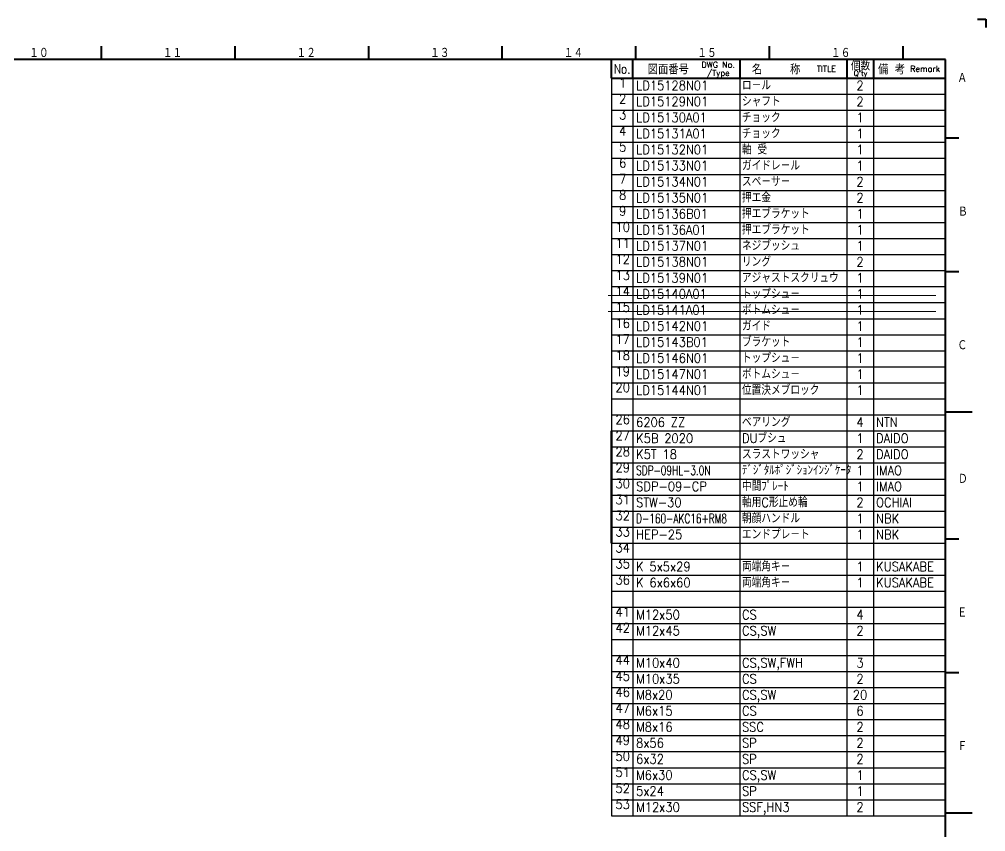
# Model space of a CAD drawing. Header units: millimetres. Extents: x 0 to 1682, y 0 to 1188.
# Drawn here: x 959 to 1682, y 580 to 1188 of the extents above; entities that cross this region are included whole.
import ezdxf
from ezdxf.enums import TextEntityAlignment as Align

# ---------------------------------------------------------------- set-up
doc = ezdxf.new("R2010")
doc.units = ezdxf.units.MM
doc.header["$LTSCALE"] = 2
doc.layers.get('0').update_dxf_attribs({"linetype": 'CONTINUOUS', "lineweight": 20})
for name, color, linetype, lineweight in [('5', 3, 'CONTINUOUS', 13), ('6', 7, 'CONTINUOUS', 50), ('WAKU', 7, 'CONTINUOUS', 40)]:
    doc.layers.add(name, color=color, linetype=linetype, lineweight=lineweight)
doc.layers.add('RAHM2', color=1, linetype='CONTINUOUS')
doc.layers.add('RAHM3', color=52, linetype='CONTINUOUS')
doc.styles.add('07', font='romans.shx', dxfattribs={"width": 0.7, "bigfont": 'extfont.shx'})
doc.styles.get("Standard").update_dxf_attribs({"font": 'romans.shx', "width": 0.8, "bigfont": 'extfont2.shx'})

# ---------------------------------------------------------------- blocks, each defined once
blk = doc.blocks.new('STDKUMIZU')
at = {"color": 7}
for p, q in [((0, 0), (0, -6)), ((8, 0), (8, -6)), ((48, 0), (48, -6)), ((88, 0), (88, -6)), ((98, 0), (98, -6)), ((0, -6), (125, -6))]:
    blk.add_line(p, q, dxfattribs=at)
at = {"color": 7, "width": 0.7}
blk.add_attdef('1GENST', text='', height=3.5, dxfattribs=at).set_placement((4.2, -4.5), align=Align.BOTTOM_CENTER)
for tag, p in [('2GENST', (9.2, -4.5)), ('3GENST', (48.8, -4.5)), ('5GENST', (99, -4.5))]:
    blk.add_attdef(tag, p, '', height=3.5, dxfattribs=at)
blk.add_attdef('4GENST', text='', height=3.5, dxfattribs=at).set_placement((93, -4.5), align=Align.CENTER)
blk = doc.blocks.new('A1組立図')
at = {"layer": 'WAKU', "color": 5, "linetype": 'Continuous'}
for p, q in [((838, 594), (841, 594)), ((841, 594), (841, 591)), ((510, 584), (510, 579)), ((560, 584), (560, 579)), ((610, 584), (610, 579)), ((660, 584), (660, 579)), ((710, 584), (710, 579)), ((760, 584), (760, 579)), ((810, 584), (810, 579)), ((826, 579), (25, 579)), ((826, 15), (826, 579)), ((831, 549.5), (826, 549.5)), ((831, 499.5), (826, 499.5)), ((836, 447), (826, 447)), ((831, 399.5), (826, 399.5)), ((831, 349.5), (826, 349.5)), ((836, 297), (826, 297))]:
    blk.add_line(p, q, dxfattribs=at)
at = {"layer": 'WAKU', "color": 7, "linetype": 'Continuous'}
for p, q in [((701, 572), (701, 579)), ((709, 572), (709, 579)), ((749, 579), (749, 572)), ((789, 579), (789, 572)), ((799, 579), (799, 572)), ((701, 572), (826, 572))]:
    blk.add_line(p, q, dxfattribs=at)
at = {"layer": 'WAKU', "color": 5, "linetype": 'Continuous'}
for s, height, p in [('１０', 3.311, (483.1, 579.6)), ('１１', 3.311, (533.1, 579.6)), ('１２', 3.311, (583.1, 579.6)), ('１３', 3.311, (633.1, 579.6)), ('１４', 3.311, (683.1, 579.6)), ('１５', 3.311, (733.1, 579.6)), ('１６', 3.311, (783.1, 579.6)), ('Ａ', 3.31, (830.43, 570.24)), ('Ｂ', 3.31, (830.65, 520.24)), ('Ｃ', 3.31, (830.43, 470.24)), ('Ｄ', 3.31, (830.65, 420.24)), ('Ｅ', 3.31, (830.43, 370.24)), ('Ｆ', 3.31, (830.43, 320.24))]:
    blk.add_text(s, height=height, dxfattribs=at).set_placement(p)
at = {"layer": 'WAKU', "color": 7, "linetype": 'Continuous', "width": 0.8}
blk.add_text('No.', height=3.5, dxfattribs=at).set_placement((704.98, 575.5), align=Align.MIDDLE)
at = {"layer": 'WAKU', "color": 7, "linetype": 'Continuous'}
for s, height, p in [('図面番号', 3.5, (722.25, 575.5)), ('DWG No.', 2.2, (740.91, 577.03)), ('/Type', 2.2, (740.91, 573.77)), ('名    称', 3.5, (762.57, 575.5)), ('TITLE', 2.2, (781.44, 575.5)), ('個数', 3, (794.18, 576.79)), ('備 考', 3.5, (805.79, 575.5)), ('Remark', 2.2, (818.33, 575.5)), ("Q'ty", 2, (794.18, 573.48))]:
    blk.add_text(s, height=height, dxfattribs=at).set_placement(p, align=Align.MIDDLE)

msp = doc.modelspace()

# ---------------------------------------------------------------- linework, layer by layer
for p, q in [((1399.372, 981.416), (1644.697, 981.416)), ((1399.372, 969.416), (1644.697, 969.416))]:
    msp.add_line(p, q)
at = {"layer": '6'}
msp.add_line((1402, 880), (1402, 796), dxfattribs=at)

# ---------------------------------------------------------------- block references
at = {"layer": '5', "lineweight": 0, "xscale": 2, "yscale": 2, "zscale": 2}
msp.add_blockref('A1組立図', (0, 0), dxfattribs=at)
at = {"layer": 'RAHM2'}
ref = msp.add_blockref('STDKUMIZU', (1402, 1144), dxfattribs=dict(at, xscale=2, yscale=2, zscale=2))
ref.add_attrib('1GENST', '1', dxfattribs={"layer": 'RAHM3', "color": 7, "height": 7, "width": 0.9}).set_placement((1410.405, 1135), align=Align.BOTTOM_CENTER)
ref.add_attrib('2GENST', 'LD15128N01', (1420.405, 1135), dxfattribs={"layer": 'RAHM3', "color": 7, "height": 7, "width": 0.9})
ref.add_attrib('3GENST', 'ロ－ル', (1499.608, 1135), dxfattribs={"layer": 'RAHM3', "color": 7, "height": 7, "width": 0.9})
ref.add_attrib('4GENST', '2', dxfattribs={"layer": 'RAHM3', "color": 7, "height": 7, "width": 0.9}).set_placement((1588.007, 1135), align=Align.CENTER)
ref = msp.add_blockref('STDKUMIZU', (1402, 1132), dxfattribs=dict(at, xscale=2, yscale=2, zscale=2))
ref.add_attrib('1GENST', '2', dxfattribs={"layer": 'RAHM3', "color": 7, "height": 7, "width": 0.9}).set_placement((1410.405, 1123), align=Align.BOTTOM_CENTER)
ref.add_attrib('2GENST', 'LD15129N01', (1420.405, 1123), dxfattribs={"layer": 'RAHM3', "color": 7, "height": 7, "width": 0.9})
ref.add_attrib('3GENST', 'シャフト', (1499.608, 1123), dxfattribs={"layer": 'RAHM3', "color": 7, "height": 7, "width": 0.9})
ref.add_attrib('4GENST', '2', dxfattribs={"layer": 'RAHM3', "color": 7, "height": 7, "width": 0.9}).set_placement((1588.007, 1123), align=Align.CENTER)
ref = msp.add_blockref('STDKUMIZU', (1402, 1120), dxfattribs=dict(at, xscale=2, yscale=2, zscale=2))
ref.add_attrib('1GENST', '3', dxfattribs={"layer": 'RAHM3', "color": 7, "height": 7, "width": 0.9}).set_placement((1410.405, 1111), align=Align.BOTTOM_CENTER)
ref.add_attrib('2GENST', 'LD15130A01', (1420.405, 1111), dxfattribs={"layer": 'RAHM3', "color": 7, "height": 7, "width": 0.9})
ref.add_attrib('3GENST', 'チョック', (1499.608, 1111), dxfattribs={"layer": 'RAHM3', "color": 7, "height": 7, "width": 0.9})
ref.add_attrib('4GENST', '1', dxfattribs={"layer": 'RAHM3', "color": 7, "height": 7, "width": 0.9}).set_placement((1588.007, 1111), align=Align.CENTER)
ref = msp.add_blockref('STDKUMIZU', (1402, 1108), dxfattribs=dict(at, xscale=2, yscale=2, zscale=2))
ref.add_attrib('1GENST', '4', dxfattribs={"layer": 'RAHM3', "color": 7, "height": 7, "width": 0.9}).set_placement((1410.405, 1099), align=Align.BOTTOM_CENTER)
ref.add_attrib('2GENST', 'LD15131A01', (1420.405, 1099), dxfattribs={"layer": 'RAHM3', "color": 7, "height": 7, "width": 0.9})
ref.add_attrib('3GENST', 'チョック', (1499.608, 1099), dxfattribs={"layer": 'RAHM3', "color": 7, "height": 7, "width": 0.9})
ref.add_attrib('4GENST', '1', dxfattribs={"layer": 'RAHM3', "color": 7, "height": 7, "width": 0.9}).set_placement((1588.007, 1099), align=Align.CENTER)
ref = msp.add_blockref('STDKUMIZU', (1402, 1096), dxfattribs=dict(at, xscale=2, yscale=2, zscale=2))
ref.add_attrib('1GENST', '5', dxfattribs={"layer": 'RAHM3', "color": 7, "height": 7, "width": 0.9}).set_placement((1410.405, 1087), align=Align.BOTTOM_CENTER)
ref.add_attrib('2GENST', 'LD15132N01', (1420.405, 1087), dxfattribs={"layer": 'RAHM3', "color": 7, "height": 7, "width": 0.9})
ref.add_attrib('3GENST', '軸 受', (1499.608, 1087), dxfattribs={"layer": 'RAHM3', "color": 7, "height": 7, "width": 0.9})
ref.add_attrib('4GENST', '1', dxfattribs={"layer": 'RAHM3', "color": 7, "height": 7, "width": 0.9}).set_placement((1588.007, 1087), align=Align.CENTER)
ref = msp.add_blockref('STDKUMIZU', (1402, 1084), dxfattribs=dict(at, xscale=2, yscale=2, zscale=2))
ref.add_attrib('1GENST', '6', dxfattribs={"layer": 'RAHM3', "color": 7, "height": 7, "width": 0.9}).set_placement((1410.405, 1075), align=Align.BOTTOM_CENTER)
ref.add_attrib('2GENST', 'LD15133N01', (1420.405, 1075), dxfattribs={"layer": 'RAHM3', "color": 7, "height": 7, "width": 0.9})
ref.add_attrib('3GENST', 'ガイドレ－ル', (1499.608, 1075), dxfattribs={"layer": 'RAHM3', "color": 7, "height": 7, "width": 0.9})
ref.add_attrib('4GENST', '1', dxfattribs={"layer": 'RAHM3', "color": 7, "height": 7, "width": 0.9}).set_placement((1588.007, 1075), align=Align.CENTER)
ref = msp.add_blockref('STDKUMIZU', (1402, 1072), dxfattribs=dict(at, xscale=2, yscale=2, zscale=2))
ref.add_attrib('1GENST', '7', dxfattribs={"layer": 'RAHM3', "color": 7, "height": 7, "width": 0.9}).set_placement((1410.405, 1063), align=Align.BOTTOM_CENTER)
ref.add_attrib('2GENST', 'LD15134N01', (1420.405, 1063), dxfattribs={"layer": 'RAHM3', "color": 7, "height": 7, "width": 0.9})
ref.add_attrib('3GENST', 'スペ－サ－', (1499.608, 1063), dxfattribs={"layer": 'RAHM3', "color": 7, "height": 7, "width": 0.9})
ref.add_attrib('4GENST', '2', dxfattribs={"layer": 'RAHM3', "color": 7, "height": 7, "width": 0.9}).set_placement((1588.007, 1063), align=Align.CENTER)
ref = msp.add_blockref('STDKUMIZU', (1402, 1060), dxfattribs=dict(at, xscale=2, yscale=2, zscale=2))
ref.add_attrib('1GENST', '8', dxfattribs={"layer": 'RAHM3', "color": 7, "height": 7, "width": 0.9}).set_placement((1410.405, 1051), align=Align.BOTTOM_CENTER)
ref.add_attrib('2GENST', 'LD15135N01', (1420.405, 1051), dxfattribs={"layer": 'RAHM3', "color": 7, "height": 7, "width": 0.9})
ref.add_attrib('3GENST', '押エ金', (1499.608, 1051), dxfattribs={"layer": 'RAHM3', "color": 7, "height": 7, "width": 0.9})
ref.add_attrib('4GENST', '2', dxfattribs={"layer": 'RAHM3', "color": 7, "height": 7, "width": 0.9}).set_placement((1588.007, 1051), align=Align.CENTER)
ref = msp.add_blockref('STDKUMIZU', (1402, 1048), dxfattribs=dict(at, xscale=2, yscale=2, zscale=2))
ref.add_attrib('1GENST', '9', dxfattribs={"layer": 'RAHM3', "color": 7, "height": 7, "width": 0.9}).set_placement((1410.405, 1039), align=Align.BOTTOM_CENTER)
ref.add_attrib('2GENST', 'LD15136B01', (1420.405, 1039), dxfattribs={"layer": 'RAHM3', "color": 7, "height": 7, "width": 0.9})
ref.add_attrib('3GENST', '押エブラケット', (1499.608, 1039), dxfattribs={"layer": 'RAHM3', "color": 7, "height": 7, "width": 0.9})
ref.add_attrib('4GENST', '1', dxfattribs={"layer": 'RAHM3', "color": 7, "height": 7, "width": 0.9}).set_placement((1588.007, 1039), align=Align.CENTER)
ref = msp.add_blockref('STDKUMIZU', (1402, 1036), dxfattribs=dict(at, xscale=2, yscale=2, zscale=2))
ref.add_attrib('1GENST', '10', dxfattribs={"layer": 'RAHM3', "color": 7, "height": 7, "width": 0.9}).set_placement((1410.405, 1027), align=Align.BOTTOM_CENTER)
ref.add_attrib('2GENST', 'LD15136A01', (1420.405, 1027), dxfattribs={"layer": 'RAHM3', "color": 7, "height": 7, "width": 0.9})
ref.add_attrib('3GENST', '押エブラケット', (1499.608, 1027), dxfattribs={"layer": 'RAHM3', "color": 7, "height": 7, "width": 0.9})
ref.add_attrib('4GENST', '1', dxfattribs={"layer": 'RAHM3', "color": 7, "height": 7, "width": 0.9}).set_placement((1588.007, 1027), align=Align.CENTER)
ref = msp.add_blockref('STDKUMIZU', (1402, 1024), dxfattribs=dict(at, xscale=2, yscale=2, zscale=2))
ref.add_attrib('1GENST', '11', dxfattribs={"layer": 'RAHM3', "color": 7, "height": 7, "width": 0.9}).set_placement((1410.405, 1015), align=Align.BOTTOM_CENTER)
ref.add_attrib('2GENST', 'LD15137N01', (1420.405, 1015), dxfattribs={"layer": 'RAHM3', "color": 7, "height": 7, "width": 0.9})
ref.add_attrib('3GENST', 'ネジブッシュ', (1499.608, 1015), dxfattribs={"layer": 'RAHM3', "color": 7, "height": 7, "width": 0.9})
ref.add_attrib('4GENST', '1', dxfattribs={"layer": 'RAHM3', "color": 7, "height": 7, "width": 0.9}).set_placement((1588.007, 1015), align=Align.CENTER)
ref = msp.add_blockref('STDKUMIZU', (1402, 1012), dxfattribs=dict(at, xscale=2, yscale=2, zscale=2))
ref.add_attrib('1GENST', '12', dxfattribs={"layer": 'RAHM3', "color": 7, "height": 7, "width": 0.9}).set_placement((1410.405, 1003), align=Align.BOTTOM_CENTER)
ref.add_attrib('2GENST', 'LD15138N01', (1420.405, 1003), dxfattribs={"layer": 'RAHM3', "color": 7, "height": 7, "width": 0.9})
ref.add_attrib('3GENST', 'リング', (1499.608, 1003), dxfattribs={"layer": 'RAHM3', "color": 7, "height": 7, "width": 0.9})
ref.add_attrib('4GENST', '2', dxfattribs={"layer": 'RAHM3', "color": 7, "height": 7, "width": 0.9}).set_placement((1588.007, 1003), align=Align.CENTER)
ref = msp.add_blockref('STDKUMIZU', (1402, 1000), dxfattribs=dict(at, xscale=2, yscale=2, zscale=2))
ref.add_attrib('1GENST', '13', dxfattribs={"layer": 'RAHM3', "color": 7, "height": 7, "width": 0.9}).set_placement((1410.405, 991), align=Align.BOTTOM_CENTER)
ref.add_attrib('2GENST', 'LD15139N01', (1420.405, 991), dxfattribs={"layer": 'RAHM3', "color": 7, "height": 7, "width": 0.9})
ref.add_attrib('3GENST', 'アジャストスクリュウ', (1499.608, 991), dxfattribs={"layer": 'RAHM3', "color": 7, "height": 7, "width": 0.9})
ref.add_attrib('4GENST', '1', dxfattribs={"layer": 'RAHM3', "color": 7, "height": 7, "width": 0.9}).set_placement((1588.007, 991), align=Align.CENTER)
ref = msp.add_blockref('STDKUMIZU', (1402, 988), dxfattribs=dict(at, xscale=2, yscale=2, zscale=2))
ref.add_attrib('1GENST', '14', dxfattribs={"layer": 'RAHM3', "color": 7, "height": 7, "width": 0.9}).set_placement((1410.405, 979), align=Align.BOTTOM_CENTER)
ref.add_attrib('2GENST', 'LD15140A01', (1420.405, 979), dxfattribs={"layer": 'RAHM3', "color": 7, "height": 7, "width": 0.9})
ref.add_attrib('3GENST', 'トップシュ－', (1499.608, 979), dxfattribs={"layer": 'RAHM3', "color": 7, "height": 7, "width": 0.9})
ref.add_attrib('4GENST', '1', dxfattribs={"layer": 'RAHM3', "color": 7, "height": 7, "width": 0.9}).set_placement((1588.007, 979), align=Align.CENTER)
ref = msp.add_blockref('STDKUMIZU', (1402, 976), dxfattribs=dict(at, xscale=2, yscale=2, zscale=2))
ref.add_attrib('1GENST', '15', dxfattribs={"layer": 'RAHM3', "color": 7, "height": 7, "width": 0.9}).set_placement((1410.405, 967), align=Align.BOTTOM_CENTER)
ref.add_attrib('2GENST', 'LD15141A01', (1420.405, 967), dxfattribs={"layer": 'RAHM3', "color": 7, "height": 7, "width": 0.9})
ref.add_attrib('3GENST', 'ボトムシュ－', (1499.608, 967), dxfattribs={"layer": 'RAHM3', "color": 7, "height": 7, "width": 0.9})
ref.add_attrib('4GENST', '1', dxfattribs={"layer": 'RAHM3', "color": 7, "height": 7, "width": 0.9}).set_placement((1588.007, 967), align=Align.CENTER)
ref = msp.add_blockref('STDKUMIZU', (1402, 964), dxfattribs=dict(at, xscale=2, yscale=2, zscale=2))
ref.add_attrib('1GENST', '16', dxfattribs={"layer": 'RAHM3', "color": 7, "height": 7, "width": 0.9}).set_placement((1410.405, 955), align=Align.BOTTOM_CENTER)
ref.add_attrib('2GENST', 'LD15142N01', (1420.405, 955), dxfattribs={"layer": 'RAHM3', "color": 7, "height": 7, "width": 0.9})
ref.add_attrib('3GENST', 'ガイド', (1499.608, 955), dxfattribs={"layer": 'RAHM3', "color": 7, "height": 7, "width": 0.9})
ref.add_attrib('4GENST', '1', dxfattribs={"layer": 'RAHM3', "color": 7, "height": 7, "width": 0.9}).set_placement((1588.007, 955), align=Align.CENTER)
ref = msp.add_blockref('STDKUMIZU', (1402, 952), dxfattribs=dict(at, xscale=2, yscale=2, zscale=2))
ref.add_attrib('1GENST', '17', dxfattribs={"layer": 'RAHM3', "color": 7, "height": 7, "width": 0.9}).set_placement((1410.405, 943), align=Align.BOTTOM_CENTER)
ref.add_attrib('2GENST', 'LD15143B01', (1420.405, 943), dxfattribs={"layer": 'RAHM3', "color": 7, "height": 7, "width": 0.9})
ref.add_attrib('3GENST', 'ブラケット', (1499.608, 943), dxfattribs={"layer": 'RAHM3', "color": 7, "height": 7, "width": 0.9})
ref.add_attrib('4GENST', '1', dxfattribs={"layer": 'RAHM3', "color": 7, "height": 7, "width": 0.9}).set_placement((1588.007, 943), align=Align.CENTER)
ref = msp.add_blockref('STDKUMIZU', (1402, 940), dxfattribs=dict(at, xscale=2, yscale=2, zscale=2))
ref.add_attrib('1GENST', '18', dxfattribs={"layer": 'RAHM3', "color": 7, "height": 7, "width": 0.9}).set_placement((1410.405, 931), align=Align.BOTTOM_CENTER)
ref.add_attrib('2GENST', 'LD15146N01', (1420.405, 931), dxfattribs={"layer": 'RAHM3', "color": 7, "height": 7, "width": 0.9})
ref.add_attrib('3GENST', 'トップシュ－', (1499.608, 931), dxfattribs={"layer": 'RAHM3', "color": 7, "height": 7, "width": 0.9})
ref.add_attrib('4GENST', '1', dxfattribs={"layer": 'RAHM3', "color": 7, "height": 7, "width": 0.9}).set_placement((1588.007, 931), align=Align.CENTER)
ref = msp.add_blockref('STDKUMIZU', (1402, 928), dxfattribs=dict(at, xscale=2, yscale=2, zscale=2))
ref.add_attrib('1GENST', '19', dxfattribs={"layer": 'RAHM3', "color": 7, "height": 7, "width": 0.9}).set_placement((1410.405, 919), align=Align.BOTTOM_CENTER)
ref.add_attrib('2GENST', 'LD15147N01', (1420.405, 919), dxfattribs={"layer": 'RAHM3', "color": 7, "height": 7, "width": 0.9})
ref.add_attrib('3GENST', 'ボトムシュ－', (1499.608, 919), dxfattribs={"layer": 'RAHM3', "color": 7, "height": 7, "width": 0.9})
ref.add_attrib('4GENST', '1', dxfattribs={"layer": 'RAHM3', "color": 7, "height": 7, "width": 0.9}).set_placement((1588.007, 919), align=Align.CENTER)
ref = msp.add_blockref('STDKUMIZU', (1402, 916), dxfattribs=dict(at, xscale=2, yscale=2, zscale=2))
ref.add_attrib('1GENST', '20', dxfattribs={"layer": 'RAHM3', "color": 7, "height": 7, "width": 0.9}).set_placement((1410.405, 907), align=Align.BOTTOM_CENTER)
ref.add_attrib('2GENST', 'LD15144N01', (1420.405, 907), dxfattribs={"layer": 'RAHM3', "color": 7, "height": 7, "width": 0.9})
ref.add_attrib('3GENST', '位置決メブロック', (1499.608, 907), dxfattribs={"layer": 'RAHM3', "color": 7, "height": 7, "width": 0.9})
ref.add_attrib('4GENST', '1', dxfattribs={"layer": 'RAHM3', "color": 7, "height": 7, "width": 0.9}).set_placement((1588.007, 907), align=Align.CENTER)
at = {"layer": 'RAHM2', "xscale": 2, "yscale": 2, "zscale": 2}
for p in [(1402, 904), (1402, 760), (1402, 724)]:
    msp.add_blockref('STDKUMIZU', p, dxfattribs=at)
at = {"layer": 'RAHM2'}
ref = msp.add_blockref('STDKUMIZU', (1402, 892), dxfattribs=dict(at, xscale=2, yscale=2, zscale=2))
ref.add_attrib('1GENST', '26', dxfattribs={"layer": 'RAHM3', "color": 7, "height": 7, "width": 0.9}).set_placement((1410.405, 883), align=Align.BOTTOM_CENTER)
ref.add_attrib('2GENST', '6206 ZZ', (1420.405, 883), dxfattribs={"layer": 'RAHM3', "color": 7, "height": 7, "width": 0.9})
ref.add_attrib('3GENST', 'ベアリング', (1499.608, 883), dxfattribs={"layer": 'RAHM3', "color": 7, "height": 7, "width": 0.9})
ref.add_attrib('4GENST', '4', dxfattribs={"layer": 'RAHM3', "color": 7, "height": 7, "width": 0.9}).set_placement((1588.007, 883), align=Align.CENTER)
ref.add_attrib('5GENST', 'NTN', (1600, 883), dxfattribs={"layer": 'RAHM3', "color": 7, "height": 7, "width": 0.9})
ref = msp.add_blockref('STDKUMIZU', (1402, 880), dxfattribs=dict(at, xscale=2, yscale=2, zscale=2))
ref.add_attrib('1GENST', '27', dxfattribs={"layer": 'RAHM3', "color": 7, "height": 7, "width": 0.9}).set_placement((1410.405, 871), align=Align.BOTTOM_CENTER)
ref.add_attrib('2GENST', 'K5B 2020', (1420.405, 871), dxfattribs={"layer": 'RAHM3', "color": 7, "height": 7, "width": 0.9})
ref.add_attrib('3GENST', 'DUブシュ', (1499.608, 871), dxfattribs={"layer": 'RAHM3', "color": 7, "height": 7, "width": 0.9})
ref.add_attrib('4GENST', '1', dxfattribs={"layer": 'RAHM3', "color": 7, "height": 7, "width": 0.9}).set_placement((1588.007, 871), align=Align.CENTER)
ref.add_attrib('5GENST', 'DAIDO', (1600, 871), dxfattribs={"layer": 'RAHM3', "color": 7, "height": 7, "width": 0.9})
ref = msp.add_blockref('STDKUMIZU', (1402, 868), dxfattribs=dict(at, xscale=2, yscale=2, zscale=2))
ref.add_attrib('1GENST', '28', dxfattribs={"layer": 'RAHM3', "color": 7, "height": 7, "width": 0.9}).set_placement((1410.405, 859), align=Align.BOTTOM_CENTER)
ref.add_attrib('2GENST', 'K5T 18', (1420.405, 859), dxfattribs={"layer": 'RAHM3', "color": 7, "height": 7, "width": 0.9})
ref.add_attrib('3GENST', 'スラストワッシャ', (1499.608, 859), dxfattribs={"layer": 'RAHM3', "color": 7, "height": 7, "width": 0.9})
ref.add_attrib('4GENST', '2', dxfattribs={"layer": 'RAHM3', "color": 7, "height": 7, "width": 0.9}).set_placement((1588.007, 859), align=Align.CENTER)
ref.add_attrib('5GENST', 'DAIDO', (1600, 859), dxfattribs={"layer": 'RAHM3', "color": 7, "height": 7, "width": 0.9})
ref = msp.add_blockref('STDKUMIZU', (1402, 856), dxfattribs=dict(at, xscale=2, yscale=2, zscale=2))
ref.add_attrib('1GENST', '29', dxfattribs={"layer": 'RAHM3', "color": 7, "height": 7, "width": 0.9}).set_placement((1410.405, 847), align=Align.BOTTOM_CENTER)
ref.add_attrib('2GENST', 'SDP-09HL-3.0N', (1420.405, 847), dxfattribs={"layer": 'RAHM3', "color": 7, "height": 7, "style": '07', "width": 0.7})
ref.add_attrib('3GENST', 'ﾃﾞｼﾞﾀﾙﾎﾟｼﾞｼｮﾝｲﾝｼﾞｹｰﾀ', (1499.608, 847), dxfattribs={"layer": 'RAHM3', "color": 7, "height": 7, "width": 0.9})
ref.add_attrib('4GENST', '1', dxfattribs={"layer": 'RAHM3', "color": 7, "height": 7, "width": 0.9}).set_placement((1588.007, 847), align=Align.CENTER)
ref.add_attrib('5GENST', 'IMAO', (1600, 847), dxfattribs={"layer": 'RAHM3', "color": 7, "height": 7, "width": 0.9})
ref = msp.add_blockref('STDKUMIZU', (1402, 844), dxfattribs=dict(at, xscale=2, yscale=2, zscale=2))
ref.add_attrib('1GENST', '30', dxfattribs={"layer": 'RAHM3', "color": 7, "height": 7, "width": 0.9}).set_placement((1410.405, 835), align=Align.BOTTOM_CENTER)
ref.add_attrib('2GENST', 'SDP-09-CP', (1420.405, 835), dxfattribs={"layer": 'RAHM3', "color": 7, "height": 7, "width": 0.9})
ref.add_attrib('3GENST', '中間ﾌﾟﾚｰﾄ', (1499.608, 835), dxfattribs={"layer": 'RAHM3', "color": 7, "height": 7, "width": 0.9})
ref.add_attrib('4GENST', '1', dxfattribs={"layer": 'RAHM3', "color": 7, "height": 7, "width": 0.9}).set_placement((1588.007, 835), align=Align.CENTER)
ref.add_attrib('5GENST', 'IMAO', (1600, 835), dxfattribs={"layer": 'RAHM3', "color": 7, "height": 7, "width": 0.9})
ref = msp.add_blockref('STDKUMIZU', (1402, 832), dxfattribs=dict(at, xscale=2, yscale=2, zscale=2))
ref.add_attrib('1GENST', '31', dxfattribs={"layer": 'RAHM3', "color": 7, "height": 7, "width": 0.9}).set_placement((1410.405, 823), align=Align.BOTTOM_CENTER)
ref.add_attrib('2GENST', 'STW-30', (1420.405, 823), dxfattribs={"layer": 'RAHM3', "color": 7, "height": 7, "width": 0.9})
ref.add_attrib('3GENST', '軸用C形止め輪', (1499.608, 823), dxfattribs={"layer": 'RAHM3', "color": 7, "height": 7, "width": 0.9})
ref.add_attrib('4GENST', '2', dxfattribs={"layer": 'RAHM3', "color": 7, "height": 7, "width": 0.9}).set_placement((1588.007, 823), align=Align.CENTER)
ref.add_attrib('5GENST', 'OCHIAI', (1600, 823), dxfattribs={"layer": 'RAHM3', "color": 7, "height": 7, "width": 0.9})
ref = msp.add_blockref('STDKUMIZU', (1402, 820), dxfattribs=dict(at, xscale=2, yscale=2, zscale=2))
ref.add_attrib('1GENST', '32', dxfattribs={"layer": 'RAHM3', "color": 7, "height": 7, "width": 0.9}).set_placement((1410.405, 811), align=Align.BOTTOM_CENTER)
ref.add_attrib('2GENST', 'D-160-AKC16+RM8', (1420.405, 811), dxfattribs={"layer": 'RAHM3', "color": 7, "height": 7, "style": '07', "width": 0.7})
ref.add_attrib('3GENST', '朝顔ハンドル', (1499.608, 811), dxfattribs={"layer": 'RAHM3', "color": 7, "height": 7, "width": 0.9})
ref.add_attrib('4GENST', '1', dxfattribs={"layer": 'RAHM3', "color": 7, "height": 7, "width": 0.9}).set_placement((1588.007, 811), align=Align.CENTER)
ref.add_attrib('5GENST', 'NBK', (1600, 811), dxfattribs={"layer": 'RAHM3', "color": 7, "height": 7, "width": 0.9})
ref = msp.add_blockref('STDKUMIZU', (1402, 808), dxfattribs=dict(at, xscale=2, yscale=2, zscale=2))
ref.add_attrib('1GENST', '33', dxfattribs={"layer": 'RAHM3', "color": 7, "height": 7, "width": 0.9}).set_placement((1410.405, 799), align=Align.BOTTOM_CENTER)
ref.add_attrib('2GENST', 'HEP-25', (1420.405, 799), dxfattribs={"layer": 'RAHM3', "color": 7, "height": 7, "width": 0.9})
ref.add_attrib('3GENST', 'エンドプレ－ト', (1499.608, 799), dxfattribs={"layer": 'RAHM3', "color": 7, "height": 7, "width": 0.9})
ref.add_attrib('4GENST', '1', dxfattribs={"layer": 'RAHM3', "color": 7, "height": 7, "width": 0.9}).set_placement((1588.007, 799), align=Align.CENTER)
ref.add_attrib('5GENST', 'NBK', (1600, 799), dxfattribs={"layer": 'RAHM3', "color": 7, "height": 7, "width": 0.9})
ref = msp.add_blockref('STDKUMIZU', (1402, 796), dxfattribs=dict(at, xscale=2, yscale=2, zscale=2))
ref.add_attrib('1GENST', '34', dxfattribs={"layer": 'RAHM3', "color": 7, "height": 7, "width": 0.9}).set_placement((1410.405, 787), align=Align.BOTTOM_CENTER)
ref = msp.add_blockref('STDKUMIZU', (1402, 784), dxfattribs=dict(at, xscale=2, yscale=2, zscale=2))
ref.add_attrib('1GENST', '35', dxfattribs={"layer": 'RAHM3', "color": 7, "height": 7, "width": 0.9}).set_placement((1410.405, 775), align=Align.BOTTOM_CENTER)
ref.add_attrib('2GENST', 'K 5x5x29', (1420.405, 775), dxfattribs={"layer": 'RAHM3', "color": 7, "height": 7, "width": 0.9})
ref.add_attrib('3GENST', '両端角キ－', (1499.608, 775), dxfattribs={"layer": 'RAHM3', "color": 7, "height": 7, "width": 0.9})
ref.add_attrib('4GENST', '1', dxfattribs={"layer": 'RAHM3', "color": 7, "height": 7, "width": 0.9}).set_placement((1588.007, 775), align=Align.CENTER)
ref.add_attrib('5GENST', 'KUSAKABE', (1600, 775), dxfattribs={"layer": 'RAHM3', "color": 7, "height": 7, "width": 0.9})
ref = msp.add_blockref('STDKUMIZU', (1402, 772), dxfattribs=dict(at, xscale=2, yscale=2, zscale=2))
ref.add_attrib('1GENST', '36', dxfattribs={"layer": 'RAHM3', "color": 7, "height": 7, "width": 0.9}).set_placement((1410.405, 763), align=Align.BOTTOM_CENTER)
ref.add_attrib('2GENST', 'K 6x6x60', (1420.405, 763), dxfattribs={"layer": 'RAHM3', "color": 7, "height": 7, "width": 0.9})
ref.add_attrib('3GENST', '両端角キ－', (1499.608, 763), dxfattribs={"layer": 'RAHM3', "color": 7, "height": 7, "width": 0.9})
ref.add_attrib('4GENST', '1', dxfattribs={"layer": 'RAHM3', "color": 7, "height": 7, "width": 0.9}).set_placement((1588.007, 763), align=Align.CENTER)
ref.add_attrib('5GENST', 'KUSAKABE', (1600, 763), dxfattribs={"layer": 'RAHM3', "color": 7, "height": 7, "width": 0.9})
ref = msp.add_blockref('STDKUMIZU', (1402, 748), dxfattribs=dict(at, xscale=2, yscale=2, zscale=2))
ref.add_attrib('1GENST', '41', dxfattribs={"layer": 'RAHM3', "color": 7, "height": 7, "width": 0.9}).set_placement((1410.405, 739), align=Align.BOTTOM_CENTER)
ref.add_attrib('2GENST', 'M12x50', (1420.405, 739), dxfattribs={"layer": 'RAHM3', "color": 7, "height": 7, "width": 0.9})
ref.add_attrib('3GENST', 'CS', (1499.608, 739), dxfattribs={"layer": 'RAHM3', "color": 7, "height": 7, "width": 0.9})
ref.add_attrib('4GENST', '4', dxfattribs={"layer": 'RAHM3', "color": 7, "height": 7, "width": 0.9}).set_placement((1588.007, 739), align=Align.CENTER)
ref = msp.add_blockref('STDKUMIZU', (1402, 736), dxfattribs=dict(at, xscale=2, yscale=2, zscale=2))
ref.add_attrib('1GENST', '42', dxfattribs={"layer": 'RAHM3', "color": 7, "height": 7, "width": 0.9}).set_placement((1410.405, 727), align=Align.BOTTOM_CENTER)
ref.add_attrib('2GENST', 'M12x45', (1420.405, 727), dxfattribs={"layer": 'RAHM3', "color": 7, "height": 7, "width": 0.9})
ref.add_attrib('3GENST', 'CS,SW', (1499.608, 727), dxfattribs={"layer": 'RAHM3', "color": 7, "height": 7, "width": 0.9})
ref.add_attrib('4GENST', '2', dxfattribs={"layer": 'RAHM3', "color": 7, "height": 7, "width": 0.9}).set_placement((1588.007, 727), align=Align.CENTER)
ref = msp.add_blockref('STDKUMIZU', (1402, 712), dxfattribs=dict(at, xscale=2, yscale=2, zscale=2))
ref.add_attrib('1GENST', '44', dxfattribs={"layer": 'RAHM3', "color": 7, "height": 7, "width": 0.9}).set_placement((1410.405, 703), align=Align.BOTTOM_CENTER)
ref.add_attrib('2GENST', 'M10x40', (1420.405, 703), dxfattribs={"layer": 'RAHM3', "color": 7, "height": 7, "width": 0.9})
ref.add_attrib('3GENST', 'CS,SW,FWH', (1499.608, 703), dxfattribs={"layer": 'RAHM3', "color": 7, "height": 7, "width": 0.9})
ref.add_attrib('4GENST', '3', dxfattribs={"layer": 'RAHM3', "color": 7, "height": 7, "width": 0.9}).set_placement((1588.007, 703), align=Align.CENTER)
ref = msp.add_blockref('STDKUMIZU', (1402, 700), dxfattribs=dict(at, xscale=2, yscale=2, zscale=2))
ref.add_attrib('1GENST', '45', dxfattribs={"layer": 'RAHM3', "color": 7, "height": 7, "width": 0.9}).set_placement((1410.405, 691), align=Align.BOTTOM_CENTER)
ref.add_attrib('2GENST', 'M10x35', (1420.405, 691), dxfattribs={"layer": 'RAHM3', "color": 7, "height": 7, "width": 0.9})
ref.add_attrib('3GENST', 'CS', (1499.608, 691), dxfattribs={"layer": 'RAHM3', "color": 7, "height": 7, "width": 0.9})
ref.add_attrib('4GENST', '2', dxfattribs={"layer": 'RAHM3', "color": 7, "height": 7, "width": 0.9}).set_placement((1588.007, 691), align=Align.CENTER)
ref = msp.add_blockref('STDKUMIZU', (1402, 688), dxfattribs=dict(at, xscale=2, yscale=2, zscale=2))
ref.add_attrib('1GENST', '46', dxfattribs={"layer": 'RAHM3', "color": 7, "height": 7, "width": 0.9}).set_placement((1410.405, 679), align=Align.BOTTOM_CENTER)
ref.add_attrib('2GENST', 'M8x20', (1420.405, 679), dxfattribs={"layer": 'RAHM3', "color": 7, "height": 7, "width": 0.9})
ref.add_attrib('3GENST', 'CS,SW', (1499.608, 679), dxfattribs={"layer": 'RAHM3', "color": 7, "height": 7, "width": 0.9})
ref.add_attrib('4GENST', '20', dxfattribs={"layer": 'RAHM3', "color": 7, "height": 7, "width": 0.9}).set_placement((1588.007, 679), align=Align.CENTER)
ref = msp.add_blockref('STDKUMIZU', (1402, 676), dxfattribs=dict(at, xscale=2, yscale=2, zscale=2))
ref.add_attrib('1GENST', '47', dxfattribs={"layer": 'RAHM3', "color": 7, "height": 7, "width": 0.9}).set_placement((1410.405, 667), align=Align.BOTTOM_CENTER)
ref.add_attrib('2GENST', 'M6x15', (1420.405, 667), dxfattribs={"layer": 'RAHM3', "color": 7, "height": 7, "width": 0.9})
ref.add_attrib('3GENST', 'CS', (1499.608, 667), dxfattribs={"layer": 'RAHM3', "color": 7, "height": 7, "width": 0.9})
ref.add_attrib('4GENST', '6', dxfattribs={"layer": 'RAHM3', "color": 7, "height": 7, "width": 0.9}).set_placement((1588.007, 667), align=Align.CENTER)
ref = msp.add_blockref('STDKUMIZU', (1402, 664), dxfattribs=dict(at, xscale=2, yscale=2, zscale=2))
ref.add_attrib('1GENST', '48', dxfattribs={"layer": 'RAHM3', "color": 7, "height": 7, "width": 0.9}).set_placement((1410.405, 655), align=Align.BOTTOM_CENTER)
ref.add_attrib('2GENST', 'M8x16', (1420.405, 655), dxfattribs={"layer": 'RAHM3', "color": 7, "height": 7, "width": 0.9})
ref.add_attrib('3GENST', 'SSC', (1499.608, 655), dxfattribs={"layer": 'RAHM3', "color": 7, "height": 7, "width": 0.9})
ref.add_attrib('4GENST', '2', dxfattribs={"layer": 'RAHM3', "color": 7, "height": 7, "width": 0.9}).set_placement((1588.007, 655), align=Align.CENTER)
ref = msp.add_blockref('STDKUMIZU', (1402, 652), dxfattribs=dict(at, xscale=2, yscale=2, zscale=2))
ref.add_attrib('1GENST', '49', dxfattribs={"layer": 'RAHM3', "color": 7, "height": 7, "width": 0.9}).set_placement((1410.405, 643), align=Align.BOTTOM_CENTER)
ref.add_attrib('2GENST', '8x56', (1420.405, 643), dxfattribs={"layer": 'RAHM3', "color": 7, "height": 7, "width": 0.9})
ref.add_attrib('3GENST', 'SP', (1499.608, 643), dxfattribs={"layer": 'RAHM3', "color": 7, "height": 7, "width": 0.9})
ref.add_attrib('4GENST', '2', dxfattribs={"layer": 'RAHM3', "color": 7, "height": 7, "width": 0.9}).set_placement((1588.007, 643), align=Align.CENTER)
ref = msp.add_blockref('STDKUMIZU', (1402, 640), dxfattribs=dict(at, xscale=2, yscale=2, zscale=2))
ref.add_attrib('1GENST', '50', dxfattribs={"layer": 'RAHM3', "color": 7, "height": 7, "width": 0.9}).set_placement((1410.405, 631), align=Align.BOTTOM_CENTER)
ref.add_attrib('2GENST', '6x32', (1420.405, 631), dxfattribs={"layer": 'RAHM3', "color": 7, "height": 7, "width": 0.9})
ref.add_attrib('3GENST', 'SP', (1499.608, 631), dxfattribs={"layer": 'RAHM3', "color": 7, "height": 7, "width": 0.9})
ref.add_attrib('4GENST', '2', dxfattribs={"layer": 'RAHM3', "color": 7, "height": 7, "width": 0.9}).set_placement((1588.007, 631), align=Align.CENTER)
ref = msp.add_blockref('STDKUMIZU', (1402, 628), dxfattribs=dict(at, xscale=2, yscale=2, zscale=2))
ref.add_attrib('1GENST', '51', dxfattribs={"layer": 'RAHM3', "color": 7, "height": 7, "width": 0.9}).set_placement((1410.405, 619), align=Align.BOTTOM_CENTER)
ref.add_attrib('2GENST', 'M6x30', (1420.405, 619), dxfattribs={"layer": 'RAHM3', "color": 7, "height": 7, "width": 0.9})
ref.add_attrib('3GENST', 'CS,SW', (1499.608, 619), dxfattribs={"layer": 'RAHM3', "color": 7, "height": 7, "width": 0.9})
ref.add_attrib('4GENST', '1', dxfattribs={"layer": 'RAHM3', "color": 7, "height": 7, "width": 0.9}).set_placement((1588.007, 619), align=Align.CENTER)
ref = msp.add_blockref('STDKUMIZU', (1402, 616), dxfattribs=dict(at, xscale=2, yscale=2, zscale=2))
ref.add_attrib('1GENST', '52', dxfattribs={"layer": 'RAHM3', "color": 7, "height": 7, "width": 0.9}).set_placement((1410.405, 607), align=Align.BOTTOM_CENTER)
ref.add_attrib('2GENST', '5x24', (1420.405, 607), dxfattribs={"layer": 'RAHM3', "color": 7, "height": 7, "width": 0.9})
ref.add_attrib('3GENST', 'SP', (1499.608, 607), dxfattribs={"layer": 'RAHM3', "color": 7, "height": 7, "width": 0.9})
ref.add_attrib('4GENST', '1', dxfattribs={"layer": 'RAHM3', "color": 7, "height": 7, "width": 0.9}).set_placement((1588.007, 607), align=Align.CENTER)
ref = msp.add_blockref('STDKUMIZU', (1402, 604), dxfattribs=dict(at, xscale=2, yscale=2, zscale=2))
ref.add_attrib('1GENST', '53', dxfattribs={"layer": 'RAHM3', "color": 7, "height": 7, "width": 0.9}).set_placement((1410.405, 595), align=Align.BOTTOM_CENTER)
ref.add_attrib('2GENST', 'M12x30', (1420.405, 595), dxfattribs={"layer": 'RAHM3', "color": 7, "height": 7, "width": 0.9})
ref.add_attrib('3GENST', 'SSF,HN3', (1499.608, 595), dxfattribs={"layer": 'RAHM3', "color": 7, "height": 7, "width": 0.9})
ref.add_attrib('4GENST', '2', dxfattribs={"layer": 'RAHM3', "color": 7, "height": 7, "width": 0.9}).set_placement((1588.007, 595), align=Align.CENTER)

doc.saveas('drawing.dxf')
